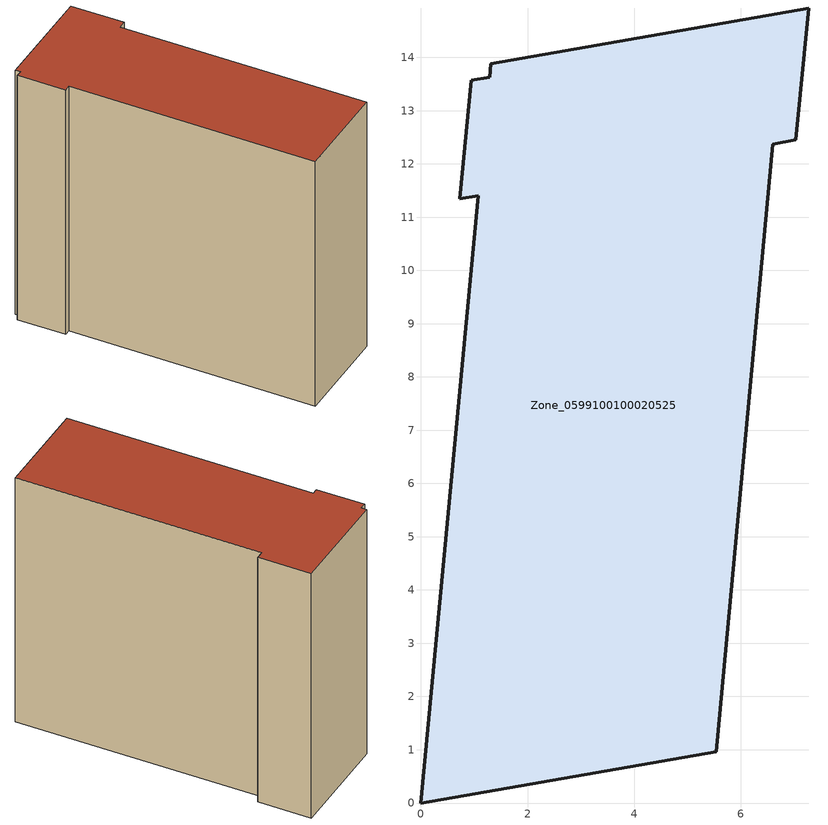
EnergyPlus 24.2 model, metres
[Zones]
Zone_0599100100020525
 floor ground (C_G): 1.07,11.4 0.73,11.35 0.94,13.57 1.29,13.63 1.31,13.88 7.28,14.93 7.04,12.45 6.61,12.37 5.54,0.96 0,0 z0
 wall outside (C_F): 5.54,0.96 6.61,12.37 7.04,12.45 7.28,14.93 1.31,13.88 1.29,13.63 0.94,13.57 0.73,11.35 1.07,11.4 0,0 5.54,0.96 z0:10.22
 roof outside (C_R): 0.73,11.35 1.07,11.4 0,0 5.54,0.96 6.61,12.37 7.04,12.45 7.28,14.93 1.31,13.88 1.29,13.63 0.94,13.57 z10.22
[BUILDING]
Pand.0599100100020525: North Axis=0; Terrain=City; Loads Convergence Tolerance Value=0.04; Temperature Convergence Tolerance Value=0.4; Solar Distribution=FullExterior; Maximum Number of Warmup Days=25; Minimum Number of Warmup Days=1
[Site:Location]
Rotterdam.The.Hague.AP_ZH_NLD Design_Conditions: Latitude=51.96; Longitude=4.45; Time Zone=1; Elevation=-4.5
[SITE:GROUNDTEMPERATURE:BUILDINGSURFACE]
18, 18, 18, 18, 18, 18, 18, 18, 18, 18, 18, 18
[MATERIAL] Thermal Absorptance=0.9; Solar Absorptance=0.7; Visible Absorptance=0.7
Name | Roughness | Thickness | Conductivity | Density | Specific Heat
G.TI.2015-2018 | MediumSmooth | 0.15 | 0.0428571 | 540 | 1210
F.TI.2015-2018 | Rough | 0.3 | 0.0666667 | 1920 | 840
R.TI.2015-2018 | MediumRough | 0.2 | 0.0333333 | 1500 | 1000
[CONSTRUCTION]
C_G: G.TI.2015-2018
C_F: F.TI.2015-2018
C_R: R.TI.2015-2018
[ZONE]
Zone_0599100100020525: Type=1; Multiplier=1; Ceiling Height=Autocalculate; Volume=Autocalculate; Floor Area=autocalculate; Part of Total Floor Area=Yes
[ZONEINFILTRATION:DESIGNFLOWRATE]
Infil_Zone_0599100100020525: Zone or ZoneList or Space or SpaceList=Zone_0599100100020525; Schedule=AlwaysOn; Design Flow Rate Calculation Method=Flow/Area; Flow Rate per Floor Area=0.0015; Constant Term Coefficient=1; Temperature Term Coefficient=0; Velocity Term Coefficient=0; Velocity Squared Term Coefficient=0
[HVACTEMPLATE:ZONE:IDEALLOADSAIRSYSTEM]
Zone_0599100100020525: Maximum Heating Supply Air Temperature=50; Minimum Cooling Supply Air Temperature=13; Maximum Heating Supply Air Humidity Ratio=0.0156; Minimum Cooling Supply Air Humidity Ratio=0.0077; Heating Limit=NoLimit; Cooling Limit=NoLimit; Dehumidification Control Type=ConstantSensibleHeatRatio; Cooling Sensible Heat Ratio=0.7; Dehumidification Setpoint=60; Humidification Control Type=None; Humidification Setpoint=30; Outdoor Air Method=None; Outdoor Air Flow Rate per Person=0.00944; Outdoor Air Flow Rate per Zone Floor Area=0; Outdoor Air Flow Rate per Zone=0; Demand Controlled Ventilation Type=None; Outdoor Air Economizer Type=NoEconomizer; Heat Recovery Type=None; Sensible Heat Recovery Effectiveness=0.7; Latent Heat Recovery Effectiveness=0.65
[ZONECONTROL:THERMOSTAT]
ThermostatControl_Zone_0599100100020525: Zone or ZoneList=Zone_0599100100020525; Control Type Schedule=DualSetpointControlType; Control 1=Thermostat_Zone_0599100100020525; Temperature Difference Between Cutout And Setpoint=0
[THERMOSTATSETPOINT:DUALSETPOINT]
Thermostat_Zone_0599100100020525: Heating Setpoint Temperature Schedule=HeatingSetpoint_Zone_0599100100020525; Cooling Setpoint Temperature Schedule=CoolingSetpoint_Zone_0599100100020525
[SCHEDULE:COMPACT]
HeatingSetpoint_Zone_0599100100020525: Through: 12/31, For: AllDays, Until: 24:00, 21
CoolingSetpoint_Zone_0599100100020525: Through: 12/31, For: AllDays, Until: 24:00, 24
DualSetpointControlType: Through: 12/31, For: AllDays, Until: 24:00, 4
AlwaysOn: Through: 12/31, For: AllDays, Until: 24:00, 1
